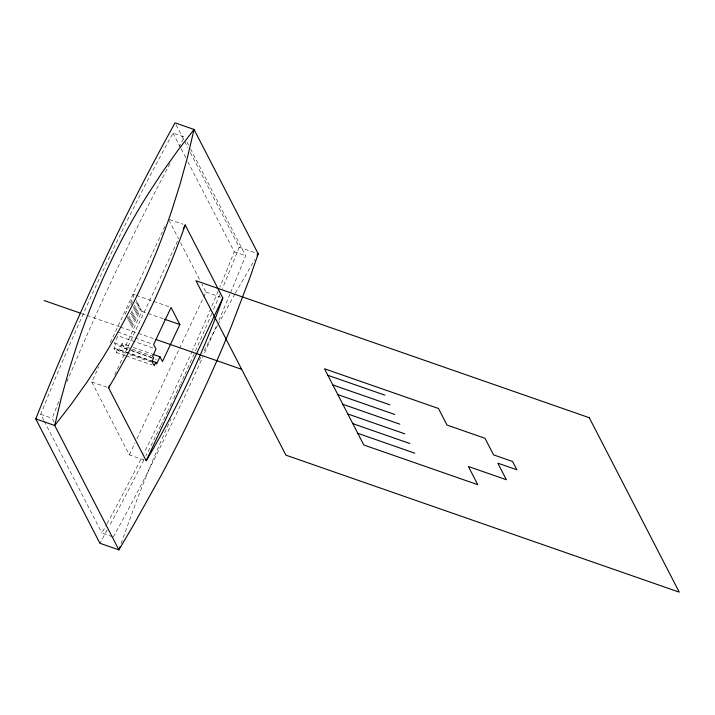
<?xml version="1.0" encoding="UTF-8"?>
<svg xmlns="http://www.w3.org/2000/svg" width="715" height="715" viewBox="0 0 715 715"><rect width="100%" height="100%" fill="white"/><g stroke="black" fill="none" stroke-linecap="round" stroke-linejoin="round"><path stroke-width="0.54" stroke-dasharray="3.58 2.68" d="M121.076 543.57L136.306 501.474L145.931 477.039A699.172 277.84 -57.4 0 1 170.983 418.901M43.749 420.241L40.692 414.307L48.557 394.85A973.893 323.967 -70.8 0 1 163.815 149.909L173.03 133.07L184.425 137.039L179.304 146.387M54.126 422.234L52.088 418.275L59.953 398.818M187.831 161.76L234.261 251.778L226.396 271.244A973.893 323.967 -70.8 0 1 219.818 287.153M190.547 148.908L245.656 255.747L237.791 275.212A973.893 323.967 -70.8 0 1 230.391 293.105M144.09 460.031L129.379 454.901L91.743 381.944L98.84 366.867M110.19 342.744L165.531 225.154M125.161 314.296L133.875 295.796M130.89 304.912L133.178 300.041M151.517 357.33L115.589 344.818L114.641 342.994L118.02 335.827L153.948 348.339M127.216 318.273L128.137 316.334M125.465 355.668L116.223 352.441L114.016 348.16L115.589 344.818M127.905 319.605L136.61 301.104M128.584 320.928L137.289 302.427M129.272 322.259L137.977 303.75M116.223 352.441L117.796 349.108L150.651 360.548M129.951 323.582L138.656 305.082M130.639 324.914L139.345 306.404M125.822 353.228L118.627 350.716L122.006 343.558L129.192 346.06M131.319 326.237L140.033 307.736M132.007 327.559L140.712 309.059M127.538 349.394L124.464 348.321L141.874 311.311L135.922 299.773M114.713 374.74L178.089 240.052M129.379 454.901L135.055 442.844M136.94 438.822L179.036 349.367M179.51 348.366L203.158 298.11M203.632 297.109L205.992 292.078L201.925 284.195M217.423 325.575L215.85 328.453A699.172 277.84 -57.4 0 0 202.792 353.353M217.941 324.619L234.878 293.981M112.282 536.634L101.914 533.024L106.526 524.604M107.036 523.666L111.138 516.185A973.893 323.967 -70.8 0 0 141.919 457.117M113.31 536.992L122.533 520.154A973.893 323.967 -70.8 0 0 203.221 355.927M235.414 293.025L254.817 259.554M169.419 219.487L183.076 224.251M190.333 152.456L239.203 247.202L258.195 253.816M234.261 251.778L245.656 255.747M205.992 292.078L220.712 297.208M135.117 294.946L133.061 294.231L134.554 297.118M136.145 295.304L152.572 301.024M153.6 301.381L170.027 307.101M141.874 311.311L147.004 313.099M148.032 313.456L163.431 318.819M81.733 313.635L85.916 315.083M86.962 315.449L119.342 326.728M120.388 327.095L137.11 332.913M138.156 333.279L154.887 339.107M117.707 331.957L134.134 337.677M135.162 338.034L152.617 344.112M133.294 347.49L151.777 353.925M114.641 342.994L151.607 355.864M131.649 350.824L156.29 359.404M114.016 348.16L150.972 361.03M129.924 354.658L151.482 362.165M126.492 356.025L152.161 364.963M91.743 381.944L107.509 387.441M40.692 414.307L52.088 418.275M186.981 141.981L188.51 144.948M176.078 124.812L187.786 147.513M173.03 133.07L180.68 147.907M181.199 148.899L185.784 157.8M168.874 220.104L178.536 238.837M180.573 242.787L199.896 280.253M122.006 343.558L124.464 348.321M117.796 349.108L118.627 350.716M44.259 421.233L101.914 533.024M239.203 247.202A982.419 326.8 -70.8 0 1 222.374 288.502M219.871 294.5A982.419 326.8 -70.8 0 1 212.284 312.41M211.863 313.402A982.419 326.8 -70.8 0 1 195.526 350.815M194.167 353.862A982.419 326.8 -70.8 0 1 184.577 375.071M184.121 376.072A982.419 326.8 -70.8 0 1 180.895 383.088M180.43 384.089A982.419 326.8 -70.8 0 1 173.003 400.034M171.609 403.01A982.419 326.8 -70.8 0 1 168.329 409.936M167.855 410.919A982.419 326.8 -70.8 0 1 161.259 424.683M160.786 425.657A982.419 326.8 -70.8 0 1 145.878 455.964M143.876 459.959A982.419 326.8 -70.8 0 1 109.225 526.258M107.161 530.056A982.419 326.8 -70.8 0 1 99.894 543.248M218.164 291.112A973.893 323.967 -70.8 0 1 211.318 307.307M210.889 308.335A973.893 323.967 -70.8 0 1 192.719 349.948M192.272 350.958A973.893 323.967 -70.8 0 1 143.903 453.158M229.971 294.097A973.893 323.967 -70.8 0 1 218.781 320.481M216.136 326.594A973.893 323.967 -70.8 0 1 203.668 354.926M199.235 360.315A699.172 277.84 -57.4 0 1 200.754 357.33M66.942 381.917A973.893 323.967 -70.8 0 1 170.107 163.378"/><path stroke-width="1.07" d="M258.195 253.816L249.812 277.929L231.204 326.639A693.988 275.776 -57.4 0 1 161.286 475.225L133.535 525.016L118.887 549.862L99.894 543.248L35.75 418.883A982.419 326.8 -70.8 0 1 175.059 122.846L194.051 129.46L258.195 253.816L257.069 255.729M119.986 546.716L118.887 549.862L54.742 425.497L61.32 397.853L68.846 370.665L77.3 343.978A699.172 607.991 83.8 0 1 147.219 195.383L161.983 172.744L177.597 150.767L194.051 129.46L187.509 157.13L180.019 184.336L171.582 211.041A693.988 603.478 83.8 0 1 101.664 359.627L86.881 382.257L71.241 404.216L54.742 425.497L35.75 418.883M185.185 224.975L182.575 232.357A982.419 883.454 -27.3 0 1 112.657 380.943L108.564 387.807L146.191 460.764L150.284 453.9A982.419 883.454 -27.3 0 0 220.211 305.314L222.812 297.941L185.185 224.975L183.29 228.997M108.564 387.807L109.511 385.796M151.678 360.905L155.781 362.335L154.217 365.678L152 361.388L153.573 358.045L152.635 356.222L156.004 349.054L153.636 344.469L171.055 307.459L179.858 324.538L162.448 361.549L159.99 356.785L152.804 354.282M159.99 356.785L156.621 363.953L155.781 362.335M146.191 460.764L222.812 297.941M327.863 375.295L384.849 395.136M164.459 319.176L179.858 324.538M332.85 384.965L389.836 404.806M337.846 394.635L394.823 414.486M342.834 404.306L399.81 424.156M44.124 300.532L80.688 313.268M155.933 339.473L241.661 369.333M347.821 413.985L404.797 433.826M352.808 423.655L409.793 443.497M357.795 433.326L414.78 453.176M589.276 417.712L195.964 280.727L285.937 455.169L679.25 592.154L589.276 417.712M438.474 408.48L324.512 368.788L363.819 444.998L477.781 484.69L468.405 466.511L506.39 479.747L497.837 463.168L516.838 469.782L512.557 461.488L493.565 454.874L485.011 438.295L447.027 425.059L438.474 408.48"/></g></svg>
